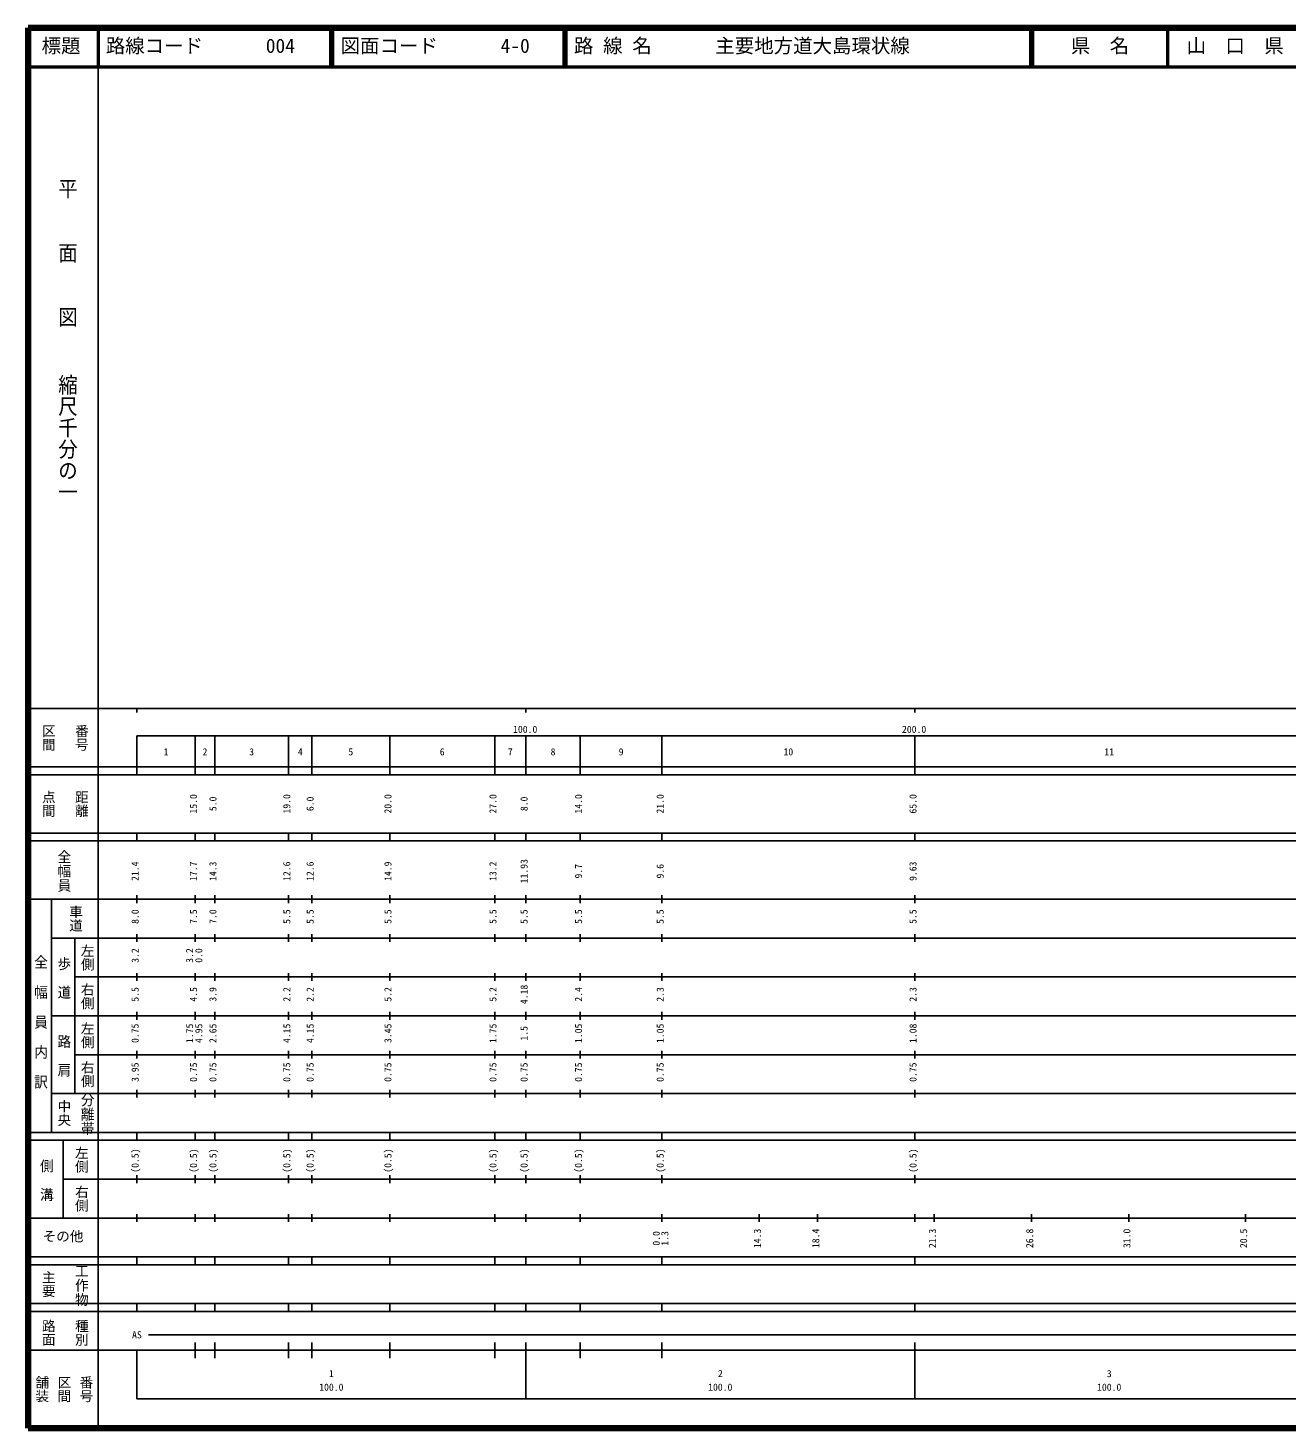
# Model space of a CAD drawing. Units: millimetres on the paper. Extents: x 40 to 680, y 20 to 380.
# Drawn here: x 40 to 363.7, y 20 to 380 of the extents above; entities that cross this region are included whole.
import ezdxf
from ezdxf.enums import TextEntityAlignment as Align

# ---------------------------------------------------------------- set-up
doc = ezdxf.new("R2010")
doc.units = ezdxf.units.MM
for name, color, linetype, lineweight in [('M-TTL', 2, 'Continuous', 140), ('M-TTL-BAND', 7, 'Continuous', 25), ('M-TTL-LINE', 7, 'Continuous', 50)]:
    doc.layers.add(name, color=color, linetype=linetype, lineweight=lineweight)
doc.layers.add('M-TTL-TXT', color=7, linetype='Continuous')
doc.styles.add('@ＭＳ ゴシック', font='')
doc.styles.add('ＭＳ ゴシック', font='')
doc.styles.get('@ＭＳ ゴシック').set_extended_font_data('@MS Gothic')
doc.styles.get('ＭＳ ゴシック').set_extended_font_data('MS Gothic')

msp = doc.modelspace()

# ---------------------------------------------------------------- linework, layer by layer
at = {"layer": 'M-TTL'}
for p, q in [((40, 380), (40, 20)), ((680, 380), (40, 380)), ((40, 20), (680, 20))]:
    msp.add_line(p, q, dxfattribs=at)
at = {"layer": 'M-TTL-BAND'}
for p, q in [((58, 370), (58, 20)), ((40, 205), (579, 205)), ((68, 205), (68, 204)), ((168, 205), (168, 204)), ((268, 205), (268, 204)), ((68, 198), (579, 198)), ((68, 198), (68, 188)), ((83, 188), (83, 198)), ((88, 188), (88, 198)), ((107, 188), (107, 198)), ((113, 188), (113, 198)), ((133, 188), (133, 198)), ((160, 188), (160, 198)), ((168, 188), (168, 198)), ((182, 188), (182, 198)), ((203, 188), (203, 198)), ((268, 188), (268, 198)), ((40, 190), (579, 190)), ((40, 188), (579, 188)), ((40, 173), (579, 173)), ((68, 171), (68, 173)), ((83, 171), (83, 173)), ((88, 171), (88, 173)), ((107, 171), (107, 173)), ((113, 171), (113, 173)), ((133, 171), (133, 173)), ((160, 171), (160, 173)), ((168, 171), (168, 173)), ((182, 171), (182, 173)), ((203, 171), (203, 173)), ((268, 171), (268, 173)), ((40, 171), (579, 171)), ((40, 156), (579, 156)), ((46, 96), (46, 156)), ((68, 155), (68, 157)), ((83, 155), (83, 157)), ((88, 155), (88, 157)), ((107, 155), (107, 157)), ((113, 155), (113, 157)), ((133, 155), (133, 157)), ((160, 155), (160, 157)), ((168, 155), (168, 157)), ((182, 155), (182, 157)), ((203, 155), (203, 157)), ((268, 155), (268, 157)), ((46, 146), (579, 146)), ((52, 146), (52, 106)), ((68, 145), (68, 147)), ((83, 145), (83, 147)), ((88, 145), (88, 147)), ((107, 145), (107, 147)), ((113, 145), (113, 147)), ((133, 145), (133, 147)), ((160, 145), (160, 147)), ((168, 145), (168, 147)), ((182, 145), (182, 147)), ((203, 145), (203, 147)), ((268, 145), (268, 147)), ((68, 135), (68, 137)), ((83, 135), (83, 137)), ((88, 135), (88, 137)), ((107, 135), (107, 137)), ((113, 135), (113, 137)), ((133, 135), (133, 137)), ((160, 135), (160, 137)), ((168, 135), (168, 137)), ((182, 135), (182, 137)), ((203, 135), (203, 137)), ((268, 135), (268, 137)), ((52, 136), (579, 136)), ((46, 126), (579, 126)), ((68, 125), (68, 127)), ((83, 125), (83, 127)), ((88, 125), (88, 127)), ((107, 125), (107, 127)), ((113, 125), (113, 127)), ((133, 125), (133, 127)), ((160, 125), (160, 127)), ((168, 125), (168, 127)), ((182, 125), (182, 127)), ((203, 125), (203, 127)), ((268, 125), (268, 127)), ((52, 116), (579, 116)), ((68, 115), (68, 117)), ((83, 115), (83, 117)), ((88, 115), (88, 117)), ((107, 115), (107, 117)), ((113, 115), (113, 117)), ((133, 115), (133, 117)), ((160, 115), (160, 117)), ((168, 115), (168, 117)), ((182, 115), (182, 117)), ((203, 115), (203, 117)), ((268, 115), (268, 117)), ((46, 106), (579, 106)), ((68, 105), (68, 107)), ((83, 105), (83, 107)), ((88, 105), (88, 107)), ((107, 105), (107, 107)), ((113, 105), (113, 107)), ((133, 105), (133, 107)), ((160, 105), (160, 107)), ((168, 105), (168, 107)), ((182, 105), (182, 107)), ((203, 105), (203, 107)), ((268, 105), (268, 107)), ((40, 96), (579, 96)), ((40, 94), (579, 94)), ((49, 94), (49, 74)), ((68, 94), (68, 96)), ((83, 94), (83, 96)), ((88, 94), (88, 96)), ((107, 94), (107, 96)), ((113, 94), (113, 96)), ((133, 94), (133, 96)), ((160, 94), (160, 96)), ((168, 94), (168, 96)), ((182, 94), (182, 96)), ((203, 94), (203, 96)), ((268, 94), (268, 96)), ((49, 84), (579, 84)), ((68, 83), (68, 85)), ((83, 83), (83, 85)), ((88, 83), (88, 85)), ((107, 83), (107, 85)), ((113, 83), (113, 85)), ((133, 83), (133, 85)), ((160, 83), (160, 85)), ((168, 83), (168, 85)), ((182, 83), (182, 85)), ((203, 83), (203, 85)), ((268, 83), (268, 85)), ((40, 74), (579, 74)), ((68, 73), (68, 75)), ((83, 73), (83, 75)), ((88, 73), (88, 75)), ((107, 73), (107, 75)), ((113, 73), (113, 75)), ((133, 73), (133, 75)), ((160, 73), (160, 75)), ((168, 73), (168, 75)), ((182, 73), (182, 75)), ((203, 73), (203, 75)), ((228, 73), (228, 75)), ((243, 73), (243, 75)), ((268, 73), (268, 75)), ((273, 73), (273, 75)), ((298, 73), (298, 75)), ((323, 73), (323, 75)), ((353, 73), (353, 75)), ((40, 64), (579, 64)), ((40, 62), (579, 62)), ((68, 62), (68, 64)), ((83, 62), (83, 64)), ((88, 62), (88, 64)), ((107, 62), (107, 64)), ((113, 62), (113, 64)), ((133, 62), (133, 64)), ((160, 62), (160, 64)), ((168, 62), (168, 64)), ((182, 62), (182, 64)), ((203, 62), (203, 64)), ((268, 62), (268, 64)), ((40, 52), (579, 52)), ((68, 50), (68, 52)), ((83, 50), (83, 52)), ((88, 50), (88, 52)), ((107, 50), (107, 52)), ((113, 50), (113, 52)), ((133, 50), (133, 52)), ((160, 50), (160, 52)), ((168, 50), (168, 52)), ((182, 50), (182, 52)), ((203, 50), (203, 52)), ((268, 50), (268, 52)), ((40, 50), (579, 50)), ((71, 44), (565, 44)), ((40, 40), (579, 40)), ((68, 40), (68, 27.5)), ((83, 38), (83, 42)), ((88, 38), (88, 42)), ((107, 38), (107, 42)), ((113, 38), (113, 42)), ((133, 38), (133, 42)), ((160, 38), (160, 42)), ((168, 27.5), (168, 42)), ((182, 38), (182, 42)), ((203, 38), (203, 42)), ((268, 27.5), (268, 42)), ((68, 27.5), (579, 27.5))]:
    msp.add_line(p, q, dxfattribs=at)
at = {"layer": 'M-TTL-LINE'}
for p, q in [((58, 380), (58, 370)), ((117.75, 380), (117.75, 370)), ((118.25, 380), (118.25, 370)), ((177.75, 380), (177.75, 370)), ((178.25, 380), (178.25, 370)), ((297.75, 380), (297.75, 370)), ((298.25, 380), (298.25, 370)), ((333, 380), (333, 370)), ((40, 370), (680, 370))]:
    msp.add_line(p, q, dxfattribs=at)

# ---------------------------------------------------------------- texts
at = {"layer": 'M-TTL-BAND', "style": '@ＭＳ ゴシック'}
for s, height, width, p in [('平\u3000\u3000面\u3000\u3000図', 3.666, 1.1, (47.277, 341.475)), ('縮尺千分の一', 3.666, 1.1, (47.277, 291.03)), ('全幅員', 2.566, 1.05, (47.25, 168.75)), ('全\u3000幅\u3000員\u3000内\u3000訳', 2.566, 1.1, (41.25, 141.75)), ('歩\u3000道', 2.566, 1.05, (47.25, 141.25)), ('路\u3000肩', 2.566, 1.05, (47.25, 121.25)), ('分離帯', 2.566, 1.05, (53.25, 106.25)), ('側\u3000溝', 2.566, 1.05, (42.75, 89.25)), ('工作物', 2.566, 1.05, (51.75, 62.25))]:
    msp.add_text(s, height=height, rotation=270, dxfattribs=dict(at, width=width)).set_placement(p, align=Align.BOTTOM_LEFT)
at = {"layer": 'M-TTL-BAND'}
for s, height, rotation, style, p in [('区間', 2.566, 270, '@ＭＳ ゴシック', (43.25, 201)), ('番号', 2.566, 270, '@ＭＳ ゴシック', (51.75, 201)), ('点間', 2.566, 270, '@ＭＳ ゴシック', (43.25, 184)), ('距離', 2.566, 270, '@ＭＳ ゴシック', (51.75, 184)), ('15.0', 1.833, 90, 'ＭＳ ゴシック', (84, 178)), ('5.0', 1.833, 90, 'ＭＳ ゴシック', (89, 178.625)), ('19.0', 1.833, 90, 'ＭＳ ゴシック', (108, 178)), ('6.0', 1.833, 90, 'ＭＳ ゴシック', (114, 178.625)), ('20.0', 1.833, 90, 'ＭＳ ゴシック', (134, 178)), ('27.0', 1.833, 90, 'ＭＳ ゴシック', (161, 178)), ('8.0', 1.833, 90, 'ＭＳ ゴシック', (169, 178.625)), ('14.0', 1.833, 90, 'ＭＳ ゴシック', (183, 178)), ('21.0', 1.833, 90, 'ＭＳ ゴシック', (204, 178)), ('65.0', 1.833, 90, 'ＭＳ ゴシック', (269, 178)), ('11.93', 1.833, 90, 'ＭＳ ゴシック', (169, 160.049)), ('21.4', 1.833, 90, 'ＭＳ ゴシック', (69, 160.674)), ('17.7', 1.833, 90, 'ＭＳ ゴシック', (84, 160.674)), ('14.3', 1.833, 90, 'ＭＳ ゴシック', (89, 160.674)), ('12.6', 1.833, 90, 'ＭＳ ゴシック', (108, 160.674)), ('12.6', 1.833, 90, 'ＭＳ ゴシック', (114, 160.674)), ('14.9', 1.833, 90, 'ＭＳ ゴシック', (134, 160.674)), ('13.2', 1.833, 90, 'ＭＳ ゴシック', (161, 160.674)), ('9.7', 1.833, 90, 'ＭＳ ゴシック', (183, 161.299)), ('9.6', 1.833, 90, 'ＭＳ ゴシック', (204, 161.299)), ('9.63', 1.833, 90, 'ＭＳ ゴシック', (269, 160.674)), ('車道', 2.566, 270, '@ＭＳ ゴシック', (50.25, 154.5)), ('8.0', 1.833, 90, 'ＭＳ ゴシック', (69, 149.625)), ('7.5', 1.833, 90, 'ＭＳ ゴシック', (84, 149.625)), ('7.0', 1.833, 90, 'ＭＳ ゴシック', (89, 149.625)), ('5.5', 1.833, 90, 'ＭＳ ゴシック', (108, 149.625)), ('5.5', 1.833, 90, 'ＭＳ ゴシック', (114, 149.625)), ('5.5', 1.833, 90, 'ＭＳ ゴシック', (134, 149.625)), ('5.5', 1.833, 90, 'ＭＳ ゴシック', (161, 149.625)), ('5.5', 1.833, 90, 'ＭＳ ゴシック', (169, 149.625)), ('5.5', 1.833, 90, 'ＭＳ ゴシック', (183, 149.625)), ('5.5', 1.833, 90, 'ＭＳ ゴシック', (204, 149.625)), ('5.5', 1.833, 90, 'ＭＳ ゴシック', (269, 149.625)), ('左側', 2.566, 270, '@ＭＳ ゴシック', (53.25, 144.5)), ('3.2', 1.833, 90, 'ＭＳ ゴシック', (69, 139.625)), ('3.2', 1.833, 90, 'ＭＳ ゴシック', (83, 139.625)), ('0.0', 1.833, 90, 'ＭＳ ゴシック', (85.37, 139.625)), ('右側', 2.566, 270, '@ＭＳ ゴシック', (53.25, 134.5)), ('5.5', 1.833, 90, 'ＭＳ ゴシック', (69, 129.625)), ('4.5', 1.833, 90, 'ＭＳ ゴシック', (84, 129.625)), ('3.9', 1.833, 90, 'ＭＳ ゴシック', (89, 129.625)), ('2.2', 1.833, 90, 'ＭＳ ゴシック', (108, 129.625)), ('2.2', 1.833, 90, 'ＭＳ ゴシック', (114, 129.625)), ('5.2', 1.833, 90, 'ＭＳ ゴシック', (134, 129.625)), ('5.2', 1.833, 90, 'ＭＳ ゴシック', (161, 129.625)), ('4.18', 1.833, 90, 'ＭＳ ゴシック', (169, 129)), ('2.4', 1.833, 90, 'ＭＳ ゴシック', (183, 129.625)), ('2.3', 1.833, 90, 'ＭＳ ゴシック', (204, 129.625)), ('2.3', 1.833, 90, 'ＭＳ ゴシック', (269, 129.625)), ('左側', 2.566, 270, '@ＭＳ ゴシック', (53.25, 124.5)), ('0.75', 1.833, 90, 'ＭＳ ゴシック', (69, 119)), ('1.75', 1.833, 90, 'ＭＳ ゴシック', (83, 119)), ('4.95', 1.833, 90, 'ＭＳ ゴシック', (85.37, 119)), ('2.65', 1.833, 90, 'ＭＳ ゴシック', (89, 119)), ('4.15', 1.833, 90, 'ＭＳ ゴシック', (108, 119)), ('4.15', 1.833, 90, 'ＭＳ ゴシック', (114, 119)), ('3.45', 1.833, 90, 'ＭＳ ゴシック', (134, 119)), ('1.75', 1.833, 90, 'ＭＳ ゴシック', (161, 119)), ('1.5', 1.833, 90, 'ＭＳ ゴシック', (169, 119.625)), ('1.05', 1.833, 90, 'ＭＳ ゴシック', (183, 119)), ('1.05', 1.833, 90, 'ＭＳ ゴシック', (204, 119)), ('1.08', 1.833, 90, 'ＭＳ ゴシック', (269, 119)), ('右側', 2.566, 270, '@ＭＳ ゴシック', (53.25, 114.5)), ('3.95', 1.833, 90, 'ＭＳ ゴシック', (69, 109)), ('0.75', 1.833, 90, 'ＭＳ ゴシック', (84, 109)), ('0.75', 1.833, 90, 'ＭＳ ゴシック', (89, 109)), ('0.75', 1.833, 90, 'ＭＳ ゴシック', (108, 109)), ('0.75', 1.833, 90, 'ＭＳ ゴシック', (114, 109)), ('0.75', 1.833, 90, 'ＭＳ ゴシック', (134, 109)), ('0.75', 1.833, 90, 'ＭＳ ゴシック', (161, 109)), ('0.75', 1.833, 90, 'ＭＳ ゴシック', (169, 109)), ('0.75', 1.833, 90, 'ＭＳ ゴシック', (183, 109)), ('0.75', 1.833, 90, 'ＭＳ ゴシック', (204, 109)), ('0.75', 1.833, 90, 'ＭＳ ゴシック', (269, 109)), ('中央', 2.566, 270, '@ＭＳ ゴシック', (47.25, 104.5)), ('左側', 2.566, 270, '@ＭＳ ゴシック', (51.75, 92.5)), ('(0.5)', 1.833, 90, 'ＭＳ ゴシック', (69, 85.639)), ('(0.5)', 1.833, 90, 'ＭＳ ゴシック', (84, 85.639)), ('(0.5)', 1.833, 90, 'ＭＳ ゴシック', (89, 85.639)), ('(0.5)', 1.833, 90, 'ＭＳ ゴシック', (108, 85.639)), ('(0.5)', 1.833, 90, 'ＭＳ ゴシック', (114, 85.639)), ('(0.5)', 1.833, 90, 'ＭＳ ゴシック', (134, 85.639)), ('(0.5)', 1.833, 90, 'ＭＳ ゴシック', (161, 85.639)), ('(0.5)', 1.833, 90, 'ＭＳ ゴシック', (169, 85.639)), ('(0.5)', 1.833, 90, 'ＭＳ ゴシック', (183, 85.639)), ('(0.5)', 1.833, 90, 'ＭＳ ゴシック', (204, 85.639)), ('(0.5)', 1.833, 90, 'ＭＳ ゴシック', (269, 85.639)), ('右側', 2.566, 270, '@ＭＳ ゴシック', (51.75, 82.5)), ('0.0', 1.833, 90, 'ＭＳ ゴシック', (203, 66.889)), ('1.3', 1.833, 90, 'ＭＳ ゴシック', (205.2, 66.889)), ('14.3', 1.833, 90, 'ＭＳ ゴシック', (229, 66.264)), ('18.4', 1.833, 90, 'ＭＳ ゴシック', (244, 66.264)), ('21.3', 1.833, 90, 'ＭＳ ゴシック', (274, 66.264)), ('26.8', 1.833, 90, 'ＭＳ ゴシック', (299, 66.264)), ('31.0', 1.833, 90, 'ＭＳ ゴシック', (324, 66.264)), ('20.5', 1.833, 90, 'ＭＳ ゴシック', (354, 66.264)), ('主要', 2.566, 270, '@ＭＳ ゴシック', (43.25, 60.5)), ('路面', 2.566, 270, '@ＭＳ ゴシック', (43.25, 48)), ('種別', 2.566, 270, '@ＭＳ ゴシック', (51.75, 48)), ('舗装', 2.566, 270, '@ＭＳ ゴシック', (41.583, 33.5)), ('区間', 2.566, 270, '@ＭＳ ゴシック', (47.25, 33.5)), ('番号', 2.566, 270, '@ＭＳ ゴシック', (52.917, 33.5))]:
    msp.add_text(s, height=height, rotation=rotation, dxfattribs=dict(at, style=style)).set_placement(p, align=Align.BOTTOM_LEFT)
at = {"layer": 'M-TTL-BAND', "style": 'ＭＳ ゴシック'}
for s, height, p in [('100.0', 1.833, (164.719, 198.195)), ('200.0', 1.833, (264.719, 198.195)), ('1', 1.833, (74.875, 192.405)), ('2', 1.833, (84.875, 192.405)), ('3', 1.833, (96.875, 192.405)), ('4', 1.833, (109.375, 192.405)), ('5', 1.833, (122.375, 192.405)), ('6', 1.833, (145.875, 192.405)), ('7', 1.833, (163.375, 192.405)), ('8', 1.833, (174.375, 192.405)), ('9', 1.833, (191.875, 192.405)), ('10', 1.833, (234.25, 192.405)), ('11', 1.833, (316.75, 192.405)), ('その他', 2.566, (43.75, 67.25)), ('AS', 1.833, (66.75, 42.5)), ('1', 1.833, (117.375, 32.523)), ('2', 1.833, (217.375, 32.523)), ('3', 1.833, (317.375, 32.523)), ('100.0', 1.833, (114.875, 29.033)), ('100.0', 1.833, (214.875, 29.033)), ('100.0', 1.833, (314.875, 29.033))]:
    msp.add_text(s, height=height, dxfattribs=at).set_placement(p, align=Align.BOTTOM_LEFT)
at = {"layer": 'M-TTL-TXT', "style": 'ＭＳ ゴシック'}
for s, p in [('標題', (43.5, 372.5)), ('路線コード', (60, 372.5)), ('004', (101.142, 372.5)), ('図面コード', (120.38, 372.5)), ('4-0', (161.521, 372.5)), ('路 線 名', (180.38, 372.5)), ('主要地方道大島環状線', (216.734, 372.5)), ('県\u3000名', (308.125, 372.5)), ('山\u3000口\u3000県', (337.875, 372.5))]:
    msp.add_text(s, height=3.666, dxfattribs=at).set_placement(p, align=Align.BOTTOM_LEFT)

doc.saveas('drawing.dxf')
